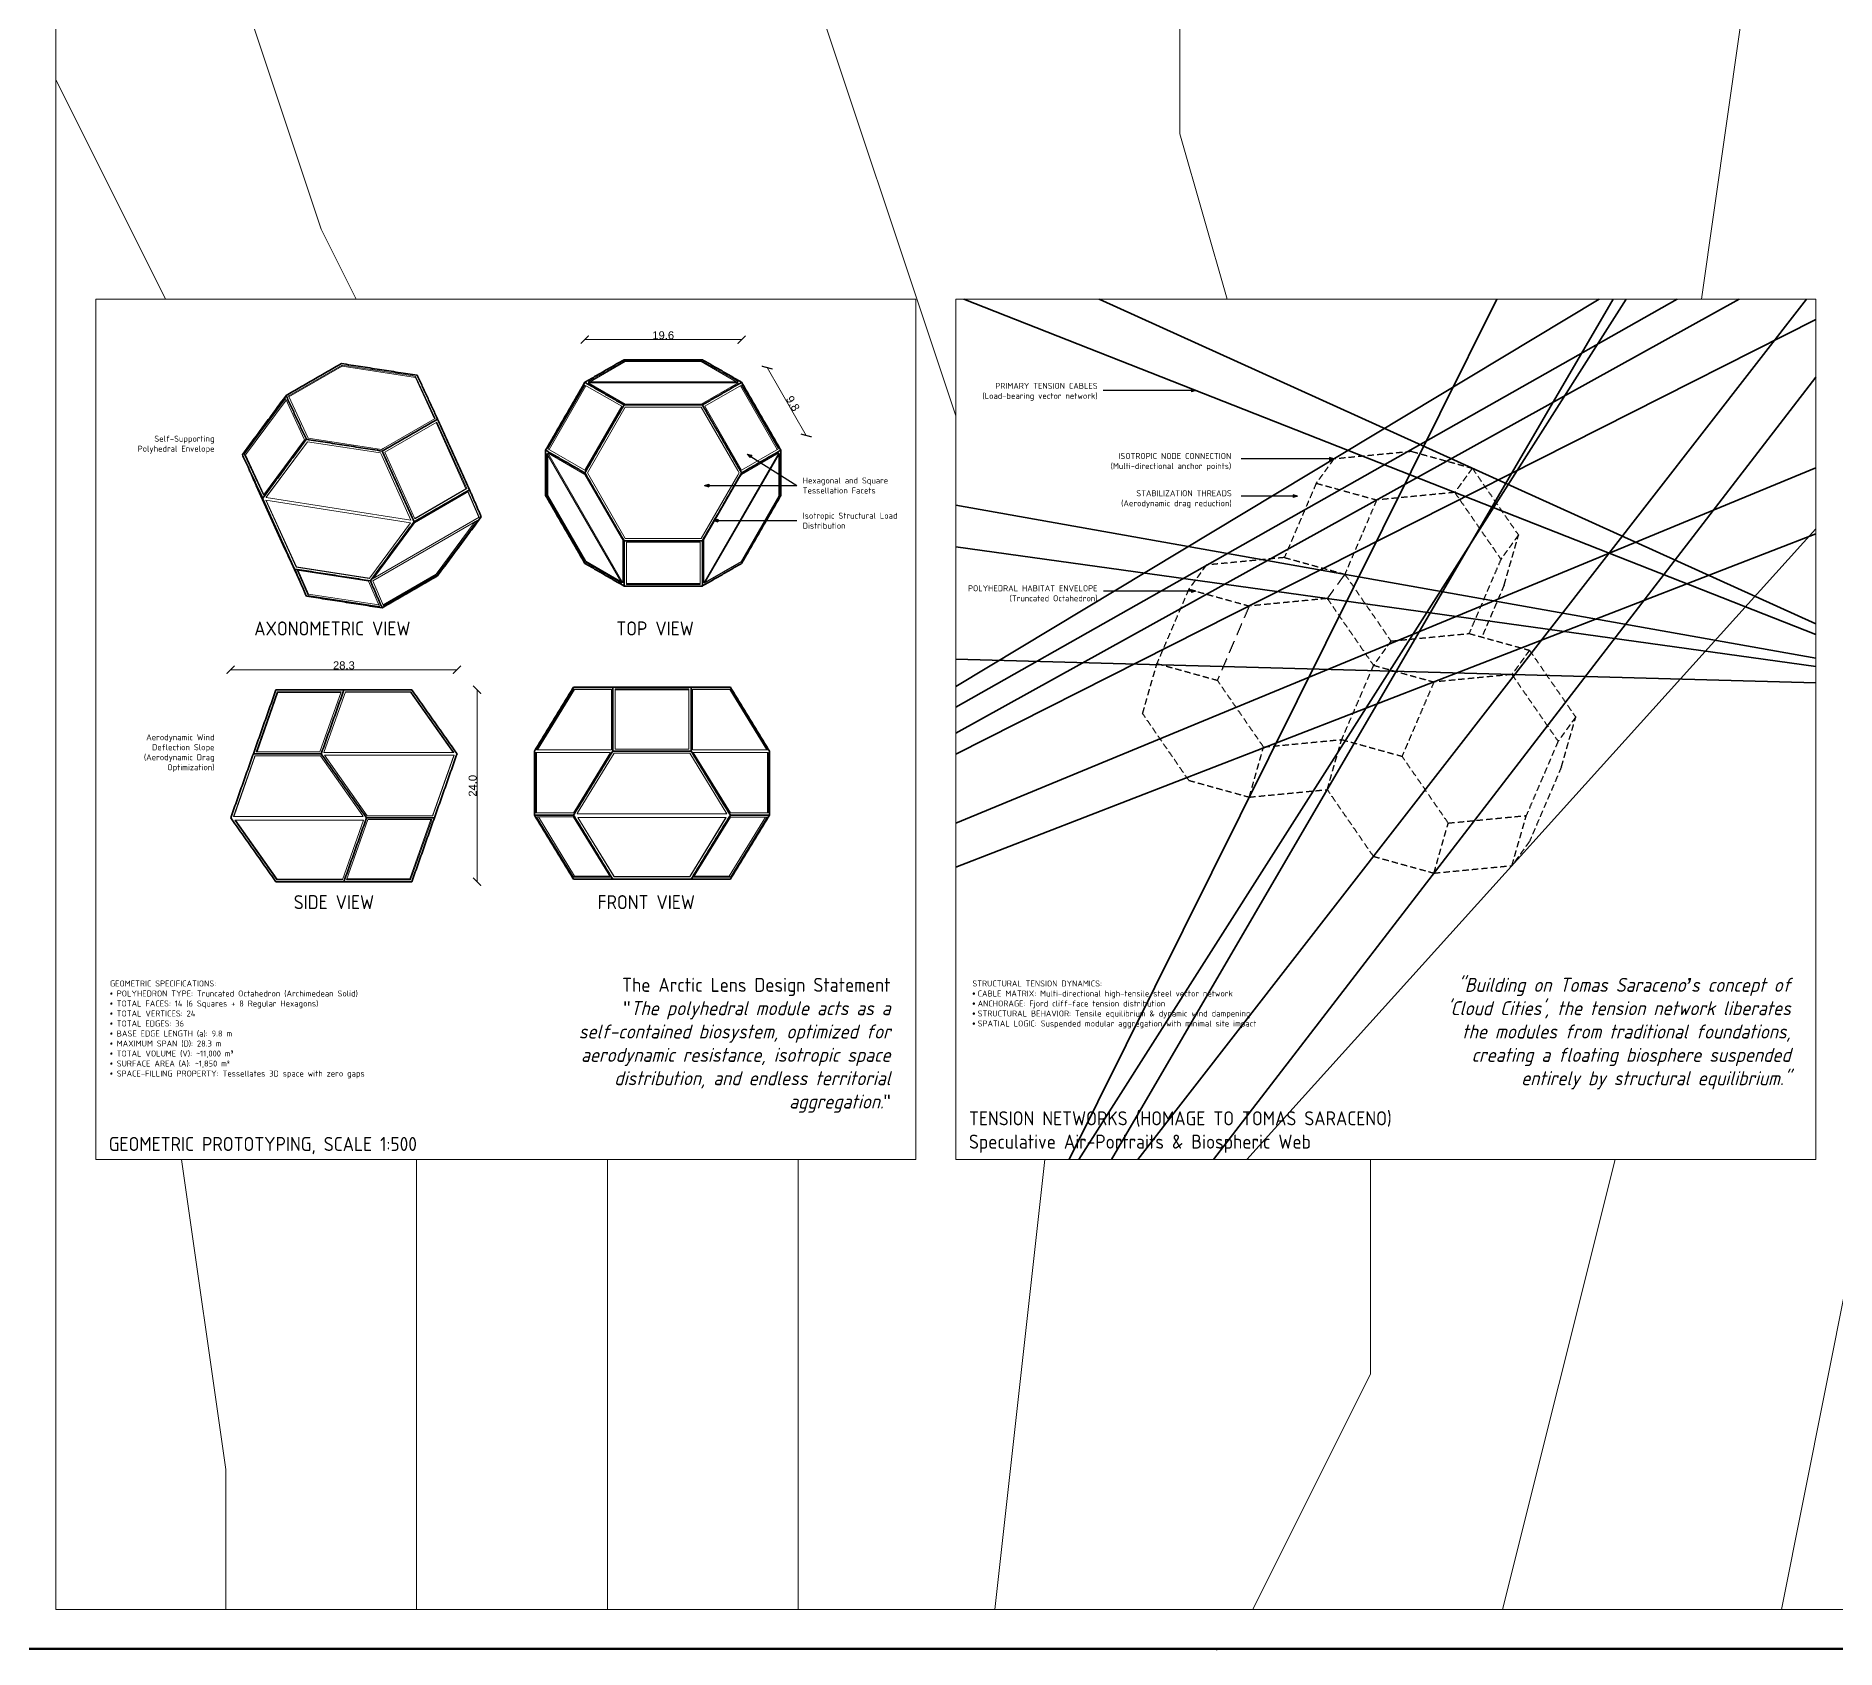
# Model space of a CAD drawing. Header units: millimetres. Extents: x 32551 to 59551, y -21458 to 15116.
# Drawn here: x 41600 to 46099, y 6116 to 10147 of the extents above; entities that cross this region are included whole.
import ezdxf

# ---------------------------------------------------------------- set-up
doc = ezdxf.new("R2010")
doc.units = ezdxf.units.MM
doc.linetypes.add('HIDDEN2', pattern=[4.7625, 3.175, -1.5875])
for name, color, linetype, lineweight, true_color in [('2ND', 120, 'Continuous', 35, 0x39ffb0), ('3RD', 141, 'Continuous', 25, 0x7debff), ('4TH DETAILS', 120, 'Continuous', 15, 0x39ffb0), ('TEXTS', 7, 'Continuous', 25, 0xe0f9ff)]:
    doc.layers.add(name, color=color, linetype=linetype, lineweight=lineweight, true_color=true_color)
doc.layers.add('LAYOUT', color=141, linetype='Continuous', lineweight=50, true_color=0x7debff, plot=False)
doc.styles.get("Standard").update_dxf_attribs({"font": 'arial.ttf'})
doc.dimstyles.new('ISO-25', dxfattribs={"dimtxt": 2.5, "dimasz": 2.5, "dimexe": 1.25, "dimexo": 0.625, "dimtad": 1, "dimtxsty": 'Standard', "dimcen": 2.5, "dimazin": 3, "dimtfac": 1, "dimtmove": 0, "dimatfit": 3})

# ---------------------------------------------------------------- blocks, each defined once
blk = doc.blocks.new('_ArchTick')
at = {"color": 0, "linetype": 'ByBlock', "const_width": 0.15}
blk.add_lwpolyline([(-0.5, -0.5), (0.5, 0.5)], dxfattribs=at)
blk = doc.blocks.new('*D14')
at = {"layer": 'Defpoints', "color": 0, "transparency": 16777216}
for p in [(42652.3, 8563.4), (42652.3, 8353.4), (42086.6, 8193.4)]:
    blk.add_point(p, dxfattribs=at)
at = {"layer": 'TEXTS', "color": 0, "lineweight": 0, "transparency": 16777216}
blk.add_line((42086.6, 8563.4), (42652.3, 8563.4), dxfattribs=at)
at = {"layer": 'TEXTS', "color": 0, "lineweight": 0, "transparency": 16777216, "xscale": 20, "yscale": 20, "zscale": 20, "rotation": 180}
blk.add_blockref('_ArchTick', (42086.6, 8563.4), dxfattribs=at)
at = {"layer": 'TEXTS', "color": 0, "lineweight": 0, "transparency": 16777216, "xscale": 20, "yscale": 20, "zscale": 20}
blk.add_blockref('_ArchTick', (42652.3, 8563.4), dxfattribs=at)
at = {"layer": 'TEXTS', "color": 0, "transparency": 16777216, "insert": (42369.5, 8574.3), "char_height": 20, "attachment_point": 5}
blk.add_mtext('28.3', dxfattribs=at)
blk = doc.blocks.new('*D15')
at = {"layer": 'Defpoints', "color": 0, "transparency": 16777216}
for p in [(43363.6, 9281.9), (43525.4, 9149), (43461.6, 9112.2)]:
    blk.add_point(p, dxfattribs=at)
at = {"layer": 'TEXTS', "color": 0, "lineweight": 0, "transparency": 16777216}
blk.add_line((43427.4, 9318.7), (43525.4, 9149), dxfattribs=at)
at = {"layer": 'TEXTS', "color": 0, "lineweight": 0, "transparency": 16777216, "xscale": 20, "yscale": 20, "zscale": 20}
for p, rotation in [((43427.4, 9318.7), 120.0000000001499), ((43525.4, 9149), 300.00000000015)]:
    blk.add_blockref('_ArchTick', p, dxfattribs=dict(at, rotation=rotation))
at = {"layer": 'TEXTS', "color": 0, "transparency": 16777216, "insert": (43491.7, 9229), "char_height": 20, "attachment_point": 5, "rotation": 300}
blk.add_mtext('9.8', dxfattribs=at)
blk = doc.blocks.new('*D16')
at = {"layer": 'Defpoints', "color": 0, "transparency": 16777216}
for p in [(43363.6, 9388.5), (42971.7, 9281.9), (43363.6, 9281.9)]:
    blk.add_point(p, dxfattribs=at)
at = {"layer": 'TEXTS', "color": 0, "lineweight": 0, "transparency": 16777216}
blk.add_line((42971.7, 9388.5), (43363.6, 9388.5), dxfattribs=at)
at = {"layer": 'TEXTS', "color": 0, "lineweight": 0, "transparency": 16777216, "xscale": 20, "yscale": 20, "zscale": 20, "rotation": 180}
blk.add_blockref('_ArchTick', (42971.7, 9388.5), dxfattribs=at)
at = {"layer": 'TEXTS', "color": 0, "lineweight": 0, "transparency": 16777216, "xscale": 20, "yscale": 20, "zscale": 20}
blk.add_blockref('_ArchTick', (43363.6, 9388.5), dxfattribs=at)
at = {"layer": 'TEXTS', "color": 0, "transparency": 16777216, "insert": (43167.7, 9399.3), "char_height": 20, "attachment_point": 5}
blk.add_mtext('19.6', dxfattribs=at)
blk = doc.blocks.new('*D17')
at = {"layer": 'Defpoints', "color": 0, "transparency": 16777216}
for p in [(42539.2, 8513.4), (42539.2, 8033.4), (42702.3, 8033.4)]:
    blk.add_point(p, dxfattribs=at)
at = {"layer": 'TEXTS', "color": 0, "lineweight": 0, "transparency": 16777216}
blk.add_line((42702.3, 8513.4), (42702.3, 8033.4), dxfattribs=at)
at = {"layer": 'TEXTS', "color": 0, "lineweight": 0, "transparency": 16777216, "xscale": 20, "yscale": 20, "zscale": 20}
for p, rotation in [((42702.3, 8513.4), 90), ((42702.3, 8033.4), 270)]:
    blk.add_blockref('_ArchTick', p, dxfattribs=dict(at, rotation=rotation))
at = {"layer": 'TEXTS', "color": 0, "transparency": 16777216, "insert": (42691.5, 8273.4), "char_height": 20, "attachment_point": 5, "rotation": 90}
blk.add_mtext('24.0', dxfattribs=at)

msp = doc.modelspace()

# ---------------------------------------------------------------- hatches: boundary and pattern name
at = {"layer": 'TEXTS'}
h = msp.add_hatch(color=256, dxfattribs=at)
h.dxf.hatch_style = 1
h.paths.add_polyline_path([(44487.754, 9264.846), (44487.754, 9257.943), (44498.732, 9261.395)])
h = msp.add_hatch(color=256, dxfattribs=at)
h.dxf.hatch_style = 1
h.paths.add_polyline_path([(43388.795, 9099.559), (43377.664, 9102.481), (43385.12, 9093.716)])
h = msp.add_hatch(color=256, dxfattribs=at)
h.dxf.hatch_style = 1
h.paths.add_polyline_path([(44832.899, 9093.688), (44832.899, 9086.785), (44843.877, 9090.237)])
h = msp.add_hatch(color=256, dxfattribs=at)
h.dxf.hatch_style = 1
h.paths.add_polyline_path([(43281.762, 9027.723), (43270.784, 9024.272), (43281.762, 9020.821)])
h = msp.add_hatch(color=256, dxfattribs=at)
h.dxf.hatch_style = 1
h.paths.add_polyline_path([(44742.298, 9000.604), (44742.298, 8993.701), (44753.276, 8997.153)])
h = msp.add_hatch(color=256, dxfattribs=at)
h.dxf.hatch_style = 1
h.paths.add_polyline_path([(43304.099, 8939.976), (43293.121, 8936.524), (43304.099, 8933.073)])
h = msp.add_hatch(color=256, dxfattribs=at)
h.dxf.hatch_style = 1
h.paths.add_polyline_path([(44488.408, 8763.076), (44488.408, 8756.173), (44499.386, 8759.624)])

# ---------------------------------------------------------------- linework, layer by layer
at = {"layer": '2ND'}
for p, q in [((43899.126, 8469.942), (45702.027, 9489.575)), ((45856.923, 9489.575), (43899.126, 8405.113)), ((46049.126, 8651.246), (43918.972, 9489.575)), ((45251.483, 9489.575), (44182.122, 7339.575)), ((45574.73, 9489.575), (44206.871, 7339.575)), ((46049.126, 8678.058), (44257.627, 9489.575)), ((45542.331, 9489.575), (44288.575, 7339.575)), ((46025.249, 9489.575), (44354.385, 7339.575)), ((43899.126, 8352.277), (46049.126, 9438.506)), ((46049.126, 9294.868), (44542.917, 7339.575)), ((43899.126, 8179.619), (46049.126, 9068.228)), ((43899.126, 8975.234), (46049.126, 8592.514)), ((44626.257, 7339.575), (46049.126, 8915.678)), ((43899.126, 8069.612), (46049.126, 8903.018)), ((43899.126, 8870.988), (46049.126, 8571.277)), ((43899.126, 8590.031), (46049.126, 8530.581))]:
    msp.add_line(p, q, dxfattribs=at)
msp.add_lwpolyline([(43899.126, 8521.493), (45507.225, 9489.575)], dxfattribs=at)
for points in [[(42224.989, 9248.694), (42363.553, 9328.694)], [(42552.835, 9299.412), (42363.553, 9328.694)], [(42971.725, 9281.89), (43069.704, 9338.459)], [(43265.664, 9338.459), (43069.704, 9338.459)], [(43265.664, 9338.459), (43363.643, 9281.89)], [(42603.553, 9190.13), (42552.835, 9299.412)], [(42873.745, 9112.184), (42971.725, 9281.89)], [(43069.704, 9225.322), (42971.725, 9281.89)], [(43265.664, 9225.322), (43363.643, 9281.89)], [(43461.623, 9112.184), (43363.643, 9281.89)], [(42224.989, 9248.694), (42115.707, 9101.149)], [(42275.707, 9139.412), (42224.989, 9248.694)], [(42971.725, 9055.616), (43069.704, 9225.322)], [(43069.704, 9225.322), (43265.664, 9225.322)], [(43363.643, 9055.616), (43265.664, 9225.322)], [(42464.989, 9110.13), (42603.553, 9190.13)], [(42603.553, 9190.13), (42683.553, 9013.303)], [(42275.707, 9139.412), (42166.425, 8991.867)], [(42464.989, 9110.13), (42275.707, 9139.412)], [(42166.425, 8991.867), (42115.707, 9101.149)], [(42464.989, 9110.13), (42544.989, 8933.303)], [(42873.745, 8999.047), (42873.745, 9112.184)], [(42971.725, 9055.616), (42873.745, 9112.184)], [(43363.643, 9055.616), (43461.623, 9112.184)], [(43461.623, 8999.047), (43461.623, 9112.184)], [(43069.704, 8885.91), (42971.725, 9055.616)], [(43265.664, 8885.91), (43363.643, 9055.616)], [(42544.989, 8933.303), (42683.553, 9013.303)], [(42683.553, 9013.303), (42712.835, 8945.757)], [(42873.745, 8999.047), (42971.725, 8829.342)], [(43461.623, 8999.047), (43363.643, 8829.342)], [(42246.425, 8815.039), (42166.425, 8991.867)], [(42435.707, 8785.757), (42544.989, 8933.303)], [(42603.553, 8798.212), (42712.835, 8945.757)], [(43069.704, 8885.91), (43265.664, 8885.91)], [(43069.704, 8885.91), (43069.704, 8772.773)], [(43265.664, 8885.91), (43265.664, 8772.773)], [(42971.725, 8829.342), (43069.704, 8772.773)], [(43265.664, 8772.773), (43363.643, 8829.342)], [(42246.425, 8815.039), (42435.707, 8785.757)], [(42246.425, 8815.039), (42275.707, 8747.494)], [(42435.707, 8785.757), (42464.989, 8718.212)], [(42464.989, 8718.212), (42603.553, 8798.212)], [(42275.707, 8747.494), (42464.989, 8718.212)], [(43069.704, 8772.773), (43265.664, 8772.773)], [(42199.767, 8513.407), (42143.199, 8353.407)], [(42369.473, 8513.407), (42199.767, 8513.407)], [(42369.473, 8513.407), (42312.904, 8353.407)], [(42539.178, 8513.407), (42369.473, 8513.407)], [(42539.178, 8513.407), (42652.315, 8353.407)], [(42943.555, 8520.155), (42845.576, 8360.155)], [(43041.535, 8520.155), (42943.555, 8520.155)], [(43041.535, 8520.155), (43237.494, 8520.155)], [(43041.535, 8520.155), (43041.535, 8360.155)], [(43237.494, 8520.155), (43335.473, 8520.155)], [(43237.494, 8520.155), (43237.494, 8360.155)], [(43335.473, 8520.155), (43433.453, 8360.155)], [(42143.199, 8353.407), (42086.63, 8193.407)], [(42312.904, 8353.407), (42143.199, 8353.407)], [(42426.041, 8193.407), (42312.904, 8353.407)], [(42595.747, 8193.407), (42652.315, 8353.407)], [(42845.576, 8200.155), (42845.576, 8360.155)], [(42943.555, 8200.155), (43041.535, 8360.155)], [(43041.535, 8360.155), (43237.494, 8360.155)], [(43237.494, 8360.155), (43335.473, 8200.155)], [(43433.453, 8200.155), (43433.453, 8360.155)], [(42199.767, 8033.407), (42086.63, 8193.407)], [(42426.041, 8193.407), (42369.473, 8033.407)], [(42426.041, 8193.407), (42595.747, 8193.407)], [(42595.747, 8193.407), (42539.178, 8033.407)], [(42845.576, 8200.155), (42943.555, 8200.155)], [(42845.576, 8200.155), (42943.555, 8040.155)], [(42943.555, 8200.155), (43041.535, 8040.155)], [(43237.494, 8040.155), (43335.473, 8200.155)], [(43335.473, 8040.155), (43433.453, 8200.155)], [(43433.453, 8200.155), (43335.473, 8200.155)], [(42369.473, 8033.407), (42199.767, 8033.407)], [(42369.473, 8033.407), (42539.178, 8033.407)], [(42943.555, 8040.155), (43041.535, 8040.155)], [(43041.535, 8040.155), (43237.494, 8040.155)], [(43335.473, 8040.155), (43237.494, 8040.155)]]:
    msp.add_open_spline(points, degree=1, dxfattribs=at)
at = {"layer": '3RD', "linetype": 'HIDDEN2', "ltscale": 5}
for points in [[(44843.877, 9090.237), (44799.971, 9029.652)], [(45038.936, 9109.004), (44843.877, 9090.237)], [(45038.936, 9109.004), (45190.088, 9067.187)], [(45190.088, 9067.187), (45146.182, 9006.602)], [(45190.088, 9067.187), (45305.492, 8900.268)], [(44799.971, 9029.652), (44720.316, 8843.965)], [(44799.971, 9029.652), (44951.123, 8987.835)], [(45146.182, 9006.602), (44951.123, 8987.835)], [(45146.182, 9006.602), (45261.585, 8839.683)], [(44951.123, 8987.835), (44871.469, 8802.148)], [(45305.492, 8900.268), (45261.585, 8839.683)], [(45269.743, 8775.166), (45305.492, 8900.268)], [(44525.258, 8825.198), (44481.352, 8764.614)], [(44720.316, 8843.965), (44525.258, 8825.198)], [(44720.316, 8843.965), (44871.469, 8802.148)], [(45261.585, 8839.683), (45181.931, 8653.996)], [(44871.469, 8802.148), (44986.872, 8635.229)], [(45269.743, 8775.166), (45213.963, 8645.135)], [(44481.352, 8764.614), (44401.697, 8578.927)], [(44481.352, 8764.614), (44632.504, 8722.796)], [(44827.563, 8741.564), (44632.504, 8722.796)], [(44827.563, 8741.564), (44942.966, 8574.645)], [(44986.872, 8635.229), (45181.931, 8653.996)], [(45181.931, 8653.996), (45333.083, 8612.179)], [(44986.872, 8635.229), (44942.966, 8574.645)], [(45333.083, 8612.179), (45289.177, 8551.595)], [(45333.083, 8612.179), (45448.487, 8445.26)], [(44365.948, 8453.825), (44401.697, 8578.927)], [(44401.697, 8578.927), (44552.849, 8537.11)], [(44942.966, 8574.645), (44863.311, 8388.958)], [(44942.966, 8574.645), (45094.118, 8532.827)], [(45289.177, 8551.595), (45094.118, 8532.827)], [(45289.177, 8551.595), (45404.58, 8384.676)], [(44668.253, 8370.191), (44552.849, 8537.11)], [(45094.118, 8532.827), (45014.464, 8347.141)], [(44481.352, 8286.906), (44365.948, 8453.825)], [(45448.487, 8445.26), (45404.58, 8384.676)], [(45412.738, 8320.158), (45448.487, 8445.26)], [(44632.504, 8245.089), (44668.253, 8370.191)], [(44668.253, 8370.191), (44863.311, 8388.958)], [(44827.563, 8263.856), (44863.311, 8388.958)], [(44863.311, 8388.958), (45014.464, 8347.141)], [(45404.58, 8384.676), (45324.926, 8198.989)], [(45129.867, 8180.222), (45014.464, 8347.141)], [(44481.352, 8286.906), (44632.504, 8245.089)], [(45412.738, 8320.158), (45333.083, 8134.471)], [(44632.504, 8245.089), (44827.563, 8263.856)], [(44942.966, 8096.937), (44827.563, 8263.856)], [(45129.867, 8180.222), (45324.926, 8198.989)], [(45289.177, 8073.887), (45324.926, 8198.989)], [(45094.118, 8055.12), (45129.867, 8180.222)], [(45333.083, 8134.471), (45289.177, 8073.887)], [(44942.966, 8096.937), (45094.118, 8055.12)], [(45094.118, 8055.12), (45289.177, 8073.887)]]:
    msp.add_open_spline(points, degree=1, dxfattribs=at)
at = {"layer": '3RD', "linetype": 'HIDDEN2', "ltscale": 10}
for points in [[(44871.469, 8802.148), (44827.563, 8741.564)], [(44632.504, 8722.796), (44552.849, 8537.11)]]:
    msp.add_open_spline(points, degree=1, dxfattribs=at)
at = {"layer": '4TH DETAILS', "extrusion": (0, 0.816497, 0.57735)}
for p, q in [((42365.24, 9322.61), (42232.181, 9245.789)), ((42235.892, 9250.381), (42365.24, 9325.06)), ((42365.24, 9322.61), (42365.24, 9325.06)), ((42365.24, 9325.06), (42541.932, 9297.726)), ((42548.227, 9294.302), (42365.24, 9322.61)), ((42541.932, 9297.726), (42548.227, 9296.752)), ((42548.227, 9294.302), (42548.227, 9296.752)), ((42548.227, 9296.752), (42549.914, 9293.117)), ((42596.361, 9190.586), (42548.227, 9294.302)), ((42549.914, 9293.117), (42597.258, 9191.104)), ((42120.46, 9102.286), (42223.249, 9241.064)), ((42224.886, 9237.537), (42123.66, 9100.868)), ((42223.249, 9241.064), (42270.954, 9138.275)), ((42231.284, 9247.72), (42235.892, 9250.381)), ((42280.315, 9142.073), (42231.284, 9247.72)), ((42597.258, 9191.104), (42467.911, 9116.425)), ((42471.482, 9107.254), (42601.813, 9182.5)), ((42674.718, 9015.619), (42599.755, 9181.312)), ((42601.813, 9182.5), (42677.06, 9016.179)), ((42270.954, 9138.275), (42168.165, 8999.497)), ((42175.595, 8994.548), (42278.519, 9133.509)), ((42176.354, 8995.8), (42278.367, 9133.532)), ((42278.367, 9133.532), (42455.061, 9106.197)), ((42463.302, 9113.765), (42280.315, 9142.073)), ((42118.367, 9095.269), (42120.054, 9091.634)), ((42119.341, 9093.022), (42118.367, 9095.269)), ((42146.026, 9031.467), (42119.341, 9093.022)), ((42120.054, 9091.634), (42167.399, 8989.621)), ((42120.46, 9102.286), (42123.66, 9100.868)), ((42168.165, 8999.497), (42120.46, 9102.286)), ((42123.66, 9100.868), (42169.727, 9001.607)), ((42455.061, 9106.197), (42461.355, 9105.224)), ((42461.355, 9105.224), (42464.015, 9099.343)), ((42467.911, 9116.425), (42463.302, 9113.765)), ((42464.015, 9099.343), (42537.126, 8937.744)), ((42546.729, 8940.933), (42471.482, 9107.254)), ((42147.639, 9032.198), (42146.026, 9031.467)), ((42146.026, 9031.467), (42242.965, 8822.594)), ((42221.355, 8864.902), (42149.772, 9023.126)), ((42245.872, 8816.059), (42149.772, 9023.126)), ((42545.963, 8931.057), (42675.311, 9005.736)), ((42546.445, 8941.561), (42674.718, 9015.619)), ((42677.06, 9016.179), (42546.729, 8940.933)), ((42677.06, 9016.179), (42674.718, 9015.619)), ((42675.311, 9005.736), (42679.919, 9008.396)), ((42679.003, 9007.867), (42705.578, 8946.566)), ((42679.919, 9008.396), (42707.578, 8944.594)), ((42167.399, 8989.621), (42242.078, 8824.554)), ((42250.059, 8819.946), (42174.493, 8986.973)), ((42536.272, 8931.005), (42174.493, 8986.973)), ((42174.863, 8993.787), (42176.354, 8995.8)), ((42175.595, 8994.548), (42174.863, 8993.787)), ((42174.863, 8993.787), (42537.126, 8937.744)), ((42250.791, 8820.707), (42175.65, 8986.794)), ((42536.272, 8931.005), (42436.681, 8796.544)), ((42703.898, 8937.252), (42441.475, 8785.742)), ((42442.738, 8791.689), (42707.578, 8944.594)), ((42443.949, 8793.324), (42545.963, 8931.057)), ((42697.853, 8933.762), (42600.579, 8802.429)), ((42703.898, 8937.252), (42602.579, 8800.458)), ((42707.578, 8944.594), (42705.578, 8946.566)), ((42224.015, 8859.022), (42221.355, 8864.902)), ((42224.015, 8859.022), (42225.599, 8859.74)), ((42273.047, 8753.374), (42224.015, 8859.022)), ((42242.078, 8824.554), (42242.965, 8822.594)), ((42250.791, 8820.707), (42250.059, 8819.946)), ((42433.047, 8791.638), (42250.059, 8819.946)), ((42433.628, 8792.422), (42250.791, 8820.707)), ((42245.872, 8816.059), (42273.047, 8753.374)), ((42280.434, 8748.692), (42252.892, 8812.224)), ((42252.892, 8812.224), (42430.927, 8784.682)), ((42255.558, 8811.812), (42281.291, 8752.452)), ((42430.927, 8784.682), (42430.954, 8784.621)), ((42430.954, 8784.621), (42458.469, 8721.15)), ((42436.681, 8796.544), (42433.047, 8791.638)), ((42468.623, 8723.118), (42441.475, 8785.742)), ((42442.738, 8791.689), (42443.949, 8793.324)), ((42600.579, 8802.429), (42467.539, 8725.619)), ((42597.972, 8797.798), (42468.623, 8723.118)), ((42602.579, 8800.458), (42597.972, 8797.798)), ((42602.579, 8800.458), (42600.579, 8802.429)), ((42281.291, 8752.452), (42280.434, 8748.692)), ((42280.606, 8748.665), (42280.434, 8748.692)), ((42458.469, 8721.15), (42280.606, 8748.665)), ((42281.291, 8752.452), (42456.66, 8725.322))]:
    msp.add_line(p, q, dxfattribs=at)
at = {"layer": '4TH DETAILS'}
for p, q in [((42980.414, 9283.144), (43072.963, 9336.577)), ((43072.963, 9333.749), (42985.313, 9283.144)), ((43072.963, 9333.749), (43072.963, 9336.577)), ((43072.963, 9336.577), (43079.479, 9336.577)), ((43262.405, 9333.749), (43072.963, 9333.749)), ((43079.479, 9336.577), (43262.405, 9336.577)), ((43262.405, 9333.749), (43262.405, 9336.577)), ((43262.405, 9336.577), (43353.869, 9283.771)), ((43350.056, 9283.144), (43262.405, 9333.749)), ((42879.567, 9115.546), (42971.725, 9275.168)), ((42974.594, 9273.511), (42882.436, 9113.889)), ((42971.725, 9275.168), (43063.883, 9221.96)), ((42981.5, 9280.009), (42980.267, 9280.721)), ((43355.101, 9280.721), (42980.267, 9280.721)), ((42980.414, 9283.144), (43354.955, 9283.144)), ((43072.963, 9227.203), (42981.5, 9280.009)), ((43355.101, 9280.721), (43262.405, 9227.203)), ((43271.396, 9221.909), (43363.554, 9275.116)), ((43353.869, 9283.771), (43354.955, 9283.144)), ((43452.843, 9113.838), (43360.685, 9273.46)), ((43363.554, 9275.116), (43363.643, 9274.962)), ((43363.643, 9274.962), (43455.712, 9115.494)), ((43255.889, 9227.203), (43072.963, 9227.203)), ((43262.405, 9227.203), (43255.889, 9227.203)), ((43063.883, 9221.96), (42971.725, 9062.338)), ((42978.242, 9055.616), (43072.963, 9219.678)), ((43072.963, 9219.678), (43079.48, 9219.678)), ((43079.48, 9219.678), (43262.405, 9219.678)), ((43262.405, 9219.678), (43353.868, 9061.26)), ((43363.554, 9062.287), (43271.396, 9221.909)), ((42877.004, 8997.166), (42877.004, 9104.033)), ((43064.274, 8779.671), (42877.004, 9104.033)), ((42878.925, 9105.432), (42880.262, 9104.66)), ((42878.925, 9105.432), (43066.446, 8780.635)), ((42879.453, 8998.58), (42879.453, 9099.79)), ((42971.725, 9062.338), (42879.567, 9115.546)), ((42880.262, 9104.66), (42971.725, 9051.854)), ((43268.922, 8780.738), (43456.354, 9105.38)), ((43458.365, 9104.033), (43271.094, 8779.671)), ((43455.712, 9115.494), (43363.643, 9062.338)), ((43363.643, 9051.854), (43456.354, 9105.38)), ((43456.895, 8998.015), (43456.895, 9101.487)), ((43458.365, 9104.033), (43458.365, 9102.779)), ((43458.365, 9102.779), (43458.365, 8997.166)), ((42971.725, 9051.854), (43063.188, 8893.435)), ((43072.963, 8891.554), (42978.242, 9055.616)), ((43353.868, 9049.972), (43262.405, 8891.554)), ((43268.922, 8887.791), (43360.385, 9046.21)), ((43353.868, 9061.26), (43357.126, 9055.616)), ((43357.126, 9055.616), (43353.868, 9049.972)), ((43360.385, 9046.21), (43363.643, 9051.854)), ((43363.643, 9062.338), (43363.554, 9062.287)), ((42879.453, 8998.58), (42877.004, 8997.166)), ((42974.174, 8834.518), (42879.453, 8998.58)), ((42971.725, 8833.104), (42877.004, 8997.166)), ((43362.174, 8833.953), (43456.895, 8998.015)), ((43458.365, 8997.166), (43366.901, 8838.747)), ((43456.895, 8998.015), (43458.365, 8997.166)), ((43063.188, 8893.435), (43066.446, 8887.791)), ((43066.446, 8887.791), (43066.446, 8884.029)), ((43066.446, 8884.029), (43066.446, 8780.635)), ((43079.48, 8891.554), (43072.963, 8891.554)), ((43075.526, 8882.549), (43259.842, 8882.549)), ((43075.526, 8776.134), (43075.526, 8882.549)), ((43262.405, 8891.554), (43079.48, 8891.554)), ((43259.842, 8882.549), (43259.842, 8776.134)), ((43268.922, 8782.179), (43268.922, 8887.791)), ((42974.174, 8834.518), (42971.725, 8833.104)), ((42974.983, 8831.223), (42971.725, 8833.104)), ((43061.825, 8783.913), (42974.174, 8834.518)), ((43064.274, 8779.671), (42974.983, 8831.223)), ((43363.643, 8833.104), (43271.094, 8779.671)), ((43272.564, 8782.216), (43362.174, 8833.953)), ((43362.174, 8833.953), (43363.643, 8833.104)), ((43366.901, 8838.747), (43363.643, 8833.104)), ((43075.526, 8779.447), (43259.842, 8779.447)), ((43259.842, 8776.134), (43075.526, 8776.134)), ((43268.922, 8780.738), (43268.922, 8782.179))]:
    msp.add_line(p, q, dxfattribs=at)
at = {"layer": '4TH DETAILS', "extrusion": (-2e-16, 1, -2e-16)}
for p, q in [((42149.921, 8358.16), (42203.128, 8508.654)), ((42204.785, 8506.311), (42152.405, 8358.16)), ((42203.128, 8508.654), (42362.75, 8508.654)), ((42203.128, 8508.654), (42204.785, 8506.311)), ((42361.922, 8506.311), (42204.785, 8506.311)), ((42362.75, 8508.654), (42309.543, 8358.16)), ((42320.429, 8358.728), (42373.235, 8508.086)), ((42372.882, 8507.086), (42535.883, 8507.086)), ((42373.235, 8508.086), (42531.654, 8508.086)), ((42531.654, 8508.086), (42537.297, 8508.086)), ((42535.883, 8507.086), (42537.297, 8508.086)), ((42535.883, 8507.086), (42642.332, 8356.545)), ((42537.297, 8508.086), (42541.06, 8502.766)), ((42541.06, 8502.766), (42644.453, 8356.545)), ((42093.528, 8196.954), (42145.08, 8342.766)), ((42148.022, 8348.086), (42094.942, 8197.954)), ((42145.08, 8342.766), (42146.961, 8348.086)), ((42146.961, 8348.086), (42152.604, 8348.086)), ((42309.543, 8358.16), (42149.921, 8358.16)), ((42152.604, 8348.086), (42311.023, 8348.086)), ((42311.023, 8348.086), (42416.636, 8198.728)), ((42319.657, 8356.545), (42320.429, 8358.728)), ((42319.657, 8356.545), (42644.453, 8356.545)), ((42427.922, 8198.728), (42321.056, 8349.86)), ((42645.418, 8349.86), (42321.056, 8349.86)), ((42644.004, 8348.86), (42590.924, 8198.728)), ((42645.418, 8349.86), (42593.866, 8204.048)), ((42644.004, 8348.86), (42645.418, 8349.86)), ((42094.942, 8197.954), (42093.528, 8196.954)), ((42093.528, 8196.954), (42417.89, 8196.954)), ((42376.247, 8038.306), (42429.454, 8188.799)), ((42416.636, 8198.728), (42417.89, 8196.954)), ((42591.985, 8198.728), (42427.922, 8198.728)), ((42429.454, 8188.799), (42589.076, 8188.799)), ((42534.212, 8040.648), (42586.592, 8188.799)), ((42589.025, 8188.654), (42535.869, 8038.306)), ((42589.076, 8188.799), (42589.025, 8188.654)), ((42593.866, 8204.048), (42591.985, 8198.728)), ((42197.886, 8044.048), (42096.652, 8187.215)), ((42418.209, 8187.215), (42096.652, 8187.215)), ((42098.773, 8187.215), (42203.063, 8039.728)), ((42418.209, 8187.215), (42365.71, 8038.728)), ((42201.648, 8038.728), (42197.886, 8044.048)), ((42201.648, 8038.728), (42203.063, 8039.728)), ((42365.71, 8038.728), (42201.648, 8038.728)), ((42203.063, 8039.728), (42366.064, 8039.728)), ((42376.401, 8038.306), (42376.247, 8038.306)), ((42535.869, 8038.306), (42376.401, 8038.306)), ((42377.075, 8040.648), (42534.212, 8040.648)), ((42534.212, 8040.648), (42535.869, 8038.306))]:
    msp.add_line(p, q, dxfattribs=at)
at = {"layer": '4TH DETAILS', "extrusion": (0, 1, -2e-16)}
for p, q in [((42852.092, 8365.475), (42943.555, 8514.834)), ((42853.817, 8363.293), (42946.005, 8513.834)), ((42946.005, 8513.834), (42943.555, 8514.834)), ((42943.555, 8514.834), (43035.018, 8514.834)), ((42946.005, 8513.834), (43038.276, 8513.834)), ((43035.018, 8514.834), (43038.276, 8514.834)), ((43038.276, 8514.834), (43038.276, 8509.513)), ((43038.276, 8509.513), (43038.276, 8363.293)), ((43047.356, 8515.401), (43231.672, 8515.401)), ((43047.356, 8364.908), (43047.356, 8515.401)), ((43231.672, 8513.059), (43047.356, 8513.059)), ((43231.672, 8515.401), (43231.672, 8364.908)), ((43240.752, 8365.475), (43240.752, 8514.834)), ((43240.752, 8514.834), (43332.215, 8514.834)), ((43334.004, 8514.234), (43240.752, 8514.234)), ((43332.215, 8514.834), (43335.473, 8514.834)), ((43334.004, 8514.234), (43335.473, 8514.834)), ((43426.347, 8363.438), (43334.004, 8514.234)), ((43335.473, 8514.834), (43428.184, 8363.438)), ((42848.834, 8356.608), (42851.283, 8355.608)), ((42848.834, 8205.475), (42848.834, 8356.608)), ((43036.104, 8356.608), (42848.834, 8356.608)), ((42850.755, 8363.293), (42852.092, 8365.475)), ((42850.755, 8363.293), (43038.276, 8363.293)), ((42851.283, 8205.475), (42851.283, 8355.608)), ((43036.104, 8356.608), (42946.813, 8210.796)), ((42953.33, 8205.475), (43044.793, 8354.834)), ((43044.793, 8354.834), (43227.719, 8354.834)), ((43231.672, 8364.908), (43047.356, 8364.908)), ((43227.719, 8354.834), (43234.236, 8354.834)), ((43234.236, 8354.834), (43326.785, 8203.702)), ((43240.752, 8363.438), (43240.752, 8365.475)), ((43240.752, 8363.438), (43428.184, 8363.438)), ((43335.473, 8205.475), (43242.924, 8356.608)), ((43430.195, 8356.608), (43242.924, 8356.608)), ((43428.725, 8356.008), (43430.195, 8356.608)), ((43428.725, 8205.475), (43428.725, 8356.008)), ((43430.195, 8356.608), (43430.195, 8354.834)), ((43430.195, 8354.834), (43430.195, 8205.475)), ((42943.555, 8205.475), (42848.834, 8205.475)), ((42943.466, 8045.054), (42851.308, 8195.547)), ((42851.308, 8195.547), (42943.466, 8195.547)), ((42855.611, 8195.547), (42946.335, 8047.396)), ((42943.466, 8195.547), (42943.555, 8195.401)), ((42946.813, 8210.796), (42943.555, 8205.475)), ((42943.555, 8195.401), (43035.624, 8045.054)), ((42952.244, 8203.702), (42953.33, 8205.475)), ((42952.244, 8203.702), (43326.785, 8203.702)), ((43044.793, 8045.475), (42953.953, 8193.817)), ((43325.076, 8193.817), (42953.953, 8193.817)), ((43044.793, 8046.475), (42954.565, 8193.817)), ((43324.463, 8193.817), (43234.236, 8046.475)), ((43325.076, 8193.817), (43234.236, 8045.475)), ((43243.316, 8044.908), (43335.473, 8195.401)), ((43332.605, 8047.25), (43423.328, 8195.401)), ((43338.732, 8205.475), (43335.473, 8205.475)), ((43335.473, 8195.401), (43427.631, 8195.401)), ((43427.631, 8195.401), (43335.473, 8044.908)), ((43430.195, 8205.475), (43338.732, 8205.475)), ((42946.335, 8047.396), (42943.466, 8045.054)), ((42943.555, 8045.054), (42943.466, 8045.054)), ((43035.624, 8045.054), (42943.555, 8045.054)), ((42946.335, 8047.396), (43034.19, 8047.396)), ((43234.236, 8046.475), (43044.793, 8046.475)), ((43044.793, 8045.475), (43044.793, 8046.475)), ((43227.719, 8045.475), (43044.793, 8045.475)), ((43234.236, 8045.475), (43227.719, 8045.475)), ((43234.236, 8045.475), (43234.236, 8046.475)), ((43335.473, 8044.908), (43243.316, 8044.908)), ((43244.75, 8047.25), (43332.605, 8047.25)), ((43332.605, 8047.25), (43335.473, 8044.908))]:
    msp.add_line(p, q, dxfattribs=at)
at = {"layer": '4TH DETAILS'}
for points in [[(41649.126, 6214.575), (50449.126, 6214.575), (50449.126, 15014.575), (41649.126, 15014.575)], [(41749.126, 9489.575), (43799.126, 9489.575), (43799.126, 7339.575), (41749.126, 7339.575)], [(43899.126, 9489.575), (46049.126, 9489.575), (46049.126, 7339.575), (43899.126, 7339.575)]]:
    msp.add_lwpolyline(points, close=True, dxfattribs=at)
for points in [[(43899.126, 9198.254), (43505.202, 10380.028), (43266.748, 12049.203), (43028.295, 12764.564), (43028.295, 13479.925), (43505.202, 14910.647), (43713.058, 15014.575)], [(44248.178, 12571.254), (44459.016, 11095.389), (44459.016, 9903.121), (44577.172, 9489.575)], [(42400.48, 9489.575), (42312.934, 9664.667), (42074.48, 10380.028), (42074.48, 10856.935), (41649.126, 11494.966)], [(45971.403, 11115.012), (45889.738, 10380.028), (45762.53, 9489.575)], [(41923.573, 9489.575), (41649.126, 10038.467)], [(41963.794, 7339.575), (42074.48, 6564.77), (42074.48, 6214.575)], [(42551.387, 6214.575), (42551.387, 7339.575)], [(43028.295, 6214.575), (43028.295, 7339.575)], [(43505.202, 6214.575), (43505.202, 7339.575)], [(43996.188, 6214.575), (44121.188, 7339.575)], [(44935.924, 7339.575), (44935.924, 6803.224), (44641.599, 6214.575)], [(45546.918, 7339.575), (45265.668, 6214.575)], [(47193.748, 6214.575), (46843.552, 6564.77), (46128.192, 7041.677), (45962.771, 6214.575)]]:
    msp.add_lwpolyline(points, dxfattribs=at)
for points in [[(42115.707, 9101.149), (42144.989, 9033.603)], [(42224.989, 8856.776), (42144.989, 9033.603)], [(42275.707, 8747.494), (42224.989, 8856.776)]]:
    msp.add_open_spline(points, degree=1, dxfattribs=at)
at = {"layer": 'LAYOUT'}
msp.add_line((59550.723, 6115.853), (32550.723, 6115.853), dxfattribs=at)
msp.add_lwpolyline([(41550.723, 15115.853), (50550.723, 15115.853), (50550.723, 6115.853), (41550.723, 6115.853)], close=True, dxfattribs=at)
msp.add_lwpolyline([(41550.723, 15115.853), (50550.723, 15115.853), (50550.723, 6115.853), (41550.723, 6115.853)], close=True, dxfattribs=at)
msp.add_point((44550.723, 6115.853), dxfattribs=at)
at = {"layer": 'TEXTS'}
for p, q in [((44487.754, 9261.395), (44267.481, 9261.395)), ((44498.732, 9261.395), (44487.754, 9264.846)), ((44487.754, 9264.846), (44487.754, 9257.943)), ((44498.732, 9261.395), (44487.754, 9257.943)), ((43377.664, 9102.481), (43388.795, 9099.559)), ((43377.664, 9102.481), (43385.12, 9093.716)), ((43388.795, 9099.559), (43385.12, 9093.716)), ((43386.957, 9096.637), (43502.035, 9024.272)), ((44832.899, 9090.237), (44612.626, 9090.237)), ((44843.877, 9090.237), (44832.899, 9093.688)), ((44832.899, 9093.688), (44832.899, 9086.785)), ((44843.877, 9090.237), (44832.899, 9086.785)), ((43270.784, 9024.272), (43281.762, 9027.723)), ((43270.784, 9024.272), (43281.762, 9020.821)), ((43281.762, 9027.723), (43281.762, 9020.821)), ((43281.762, 9024.272), (43502.035, 9024.272)), ((44753.276, 8997.153), (44742.298, 9000.604)), ((44742.298, 9000.604), (44742.298, 8993.701)), ((44742.298, 8997.153), (44612.626, 8997.153)), ((44753.276, 8997.153), (44742.298, 8993.701)), ((43293.121, 8936.524), (43304.099, 8939.976)), ((43293.121, 8936.524), (43304.099, 8933.073)), ((43304.099, 8939.976), (43304.099, 8933.073)), ((43304.099, 8936.524), (43502.035, 8936.524)), ((44488.408, 8759.624), (44268.135, 8759.624)), ((44499.386, 8759.624), (44488.408, 8763.076)), ((44488.408, 8763.076), (44488.408, 8756.173)), ((44499.386, 8759.624), (44488.408, 8756.173))]:
    msp.add_line(p, q, dxfattribs=at)

# ---------------------------------------------------------------- texts
for s, insert, char_height, width, attachment_point in [('\\pxqr;{\\fISOCP_IV50|b1|i0|c0|p2;PRIMARY TENSION CABLES (Load-bearing vector network)}', (44253.519, 9280.51), 15, 301.81277, 3), ('\\pxqr;{\\fISOCP_IV50|b1|i0|c0|p2;Self-Supporting Polyhedral Envelope}', (42046.115, 9148.466), 15, 205.7565, 3), ('\\pxqr;{\\fISOCP_IV50|b1|i0|c0|p2;ISOTROPIC NODE CONNECTION (Multi-directional anchor points)}', (44587.571, 9105.166), 15, 348.8739, 3), ('\\pxql;{\\fISOCP_IV50|b1|i0|c0|p2;Hexagonal and Square \\PTessellation Facets}', (43516.388, 9043.986), 15, 415.87605, 1), ('\\pxqr;{\\fISOCP_IV50|b1|i0|c0|p2;STABILIZATION THREADS (Aerodynamic drag reduction)}', (44588.655, 9012.083), 15, 322.26838, 3), ('\\pxql;{\\fISOCP_IV50|b1|i0|c0|p2;Isotropic Structural Load Distribution}', (43516.388, 8956.043), 15, 215.68272, 1), ('\\pxqr;{\\fISOCP_IV50|b1|i0|c0|p2;POLYHEDRAL HABITAT ENVELOPE \\P(Truncated Octahedron)}', (44253.35, 8774.554), 15, 372.2675, 3), ('\\pxql;{\\fISOCP_IV50|b1|i0|c0|p2;AXONOMETRIC VIEW}', (42145.369, 8684.13), 35, 1251.3724, 1), ('\\pxql;{\\fISOCP_IV50|b0|i0|c0|p2;TOP VIEW}', (43050.377, 8684.13), 35, 1251.3724, 1), ('\\pxqr;{\\fISOCP_IV50|b1|i0|c0|p2;Aerodynamic Wind Deflection Slope (Aerodynamic Drag Optimization)}', (42046.115, 8402.218), 15, 205.7565, 3), ('\\pxql;{\\fISOCP_IV50|b0|i0|c0|p2;SIDE VIEW}', (42244.249, 8000.099), 35, 1251.3724, 1), ('\\pxql;{\\fISOCP_IV50|b0|i0|c0|p2;FRONT VIEW}', (43003.451, 8000.099), 35, 1251.3724, 1), ('\\pxql;{\\fISOCP_IV50|b1|i0|c0|p2;GEOMETRIC SPECIFICATIONS:^J}•{\\fISOCP_IV50|b0|i0|c0|p2; POLYHEDRON TYPE: Truncated Octahedron (Archimedean Solid)^J}•{\\fISOCP_IV50|b0|i0|c0|p2; TOTAL FACES: 14 (6 Squares + 8 Regular Hexagons)^J}•{\\fISOCP_IV50|b0|i0|c0|p2; TOTAL VERTICES: 24^J}•{\\fISOCP_IV50|b0|i0|c0|p2; TOTAL EDGES: 36^J}•{\\fISOCP_IV50|b0|i0|c0|p2; BASE EDGE LENGTH (a): 9.8 m^J}•{\\fISOCP_IV50|b0|i0|c0|p2; MAXIMUM SPAN (D): 28.3 m^J}•{\\fISOCP_IV50|b0|i0|c0|p2; TOTAL VOLUME (V): ~11,000 m³^J}•{\\fISOCP_IV50|b0|i0|c0|p2; SURFACE AREA (A): ~1,850 m²^J}•{\\fISOCP_IV50|b0|i0|c0|p2; SPACE-FILLING PROPERTY: Tessellates 3D space with zero gaps}', (41784.632, 7786.758), 15, 1956.12143, 1), ('\\pxqr;{\\fISOCP_IV50|b1|i0|c0|p2;The Arctic Lens Design Statement\\P}"{\\fISOCP_IV50|b0|i1|c0|p2;The polyhedral module acts as a self-contained biosystem, optimized for aerodynamic resistance, isotropic space distribution, and endless territorial aggregation.}" ', (42850.613, 7793.409), 35, 885.39597, 1), ('\\pxql;{\\fISOCP_IV50|b1|i0|c0|p2;STRUCTURAL TENSION DYNAMICS:^J\\fArial|b1|i0|c0|p34;• \\fISOCP_IV50|b1|i0|c0|p2;CABLE MATRIX: Multi-directional high-tensile steel vector network^J\\fArial|b1|i0|c0|p34;• \\fISOCP_IV50|b1|i0|c0|p2;ANCHORAGE: Fjord cliff-face tension distribution^J\\fArial|b1|i0|c0|p34;• \\fISOCP_IV50|b1|i0|c0|p2;STRUCTURAL BEHAVIOR: Tensile equilibrium & dynamic wind dampening^J\\fArial|b1|i0|c0|p34;• \\fISOCP_IV50|b1|i0|c0|p2;SPATIAL LOGIC: Suspended modular aggregation with minimal site impact}', (43940.492, 7786.758), 15, 1956.12143, 1), ('\\pxqr;{\\fISOCP_IV50|b1|i1|c0|p2;"Building on Tomas Saraceno\\fArial|b1|i1|c0|p34;’\\fISOCP_IV50|b1|i1|c0|p2;s concept of \'Cloud Cities\', the tension network liberates the modules from traditional foundations, creating a floating biosphere suspended entirely by structural equilibrium."}', (45100.613, 7793.409), 35, 885.39597, 1), ('\\pxql;{\\fISOCP_IV50|b1|i0|c0|p2;TENSION NETWORKS (HOMAGE TO TOMAS SARACENO)^JSpeculative Air-Portraits & Biospheric Web}', (43931.905, 7459.812), 35, 1676.19563, 1), ('\\pxql;{\\fISOCP_IV50|b1|i0|c0|p2;GEOMETRIC PROTOTYPING, SCALE 1:500}', (41781.905, 7395.639), 35, 1251.3724, 1)]:
    msp.add_mtext(s, dxfattribs=dict(at, insert=insert, char_height=char_height, width=width, attachment_point=attachment_point))

# ---------------------------------------------------------------- dimensions: what is measured, and where the dimension line sits
for base, p1, p2, text, picture, middle in [((43363.643, 9388.459), (42971.725, 9281.89), (43363.643, 9281.89), '19.6', '*D16', (43167.684, 9399.295)), ((42652.315, 8563.407), (42086.63, 8193.407), (42652.315, 8353.407), '28.3', '*D14', (42369.473, 8574.25))]:
    dim = msp.add_linear_dim(base=base, p1=p1, p2=p2, text=text, dimstyle='ISO-25', override={"dimtxt": 20, "dimasz": 20, "dimblk1": 'ArchTick', "dimblk2": 'ArchTick', "dimsah": 1, "dimse1": 1, "dimse2": 1, "dimlwd": 0}, dxfattribs=at)
    dim.commit()
    dim.dimension.update_dxf_attribs({"geometry": picture, "text_midpoint": middle})
dim = msp.add_linear_dim(base=(43525.358, 9148.982), p1=(43363.643, 9281.89), p2=(43461.623, 9112.184), angle=300, text='9.8', dimstyle='ISO-25', override={"dimtxt": 20, "dimasz": 20, "dimblk1": 'ArchTick', "dimblk2": 'ArchTick', "dimsah": 1, "dimse1": 1, "dimse2": 1, "dimlwd": 0}, dxfattribs=at)
dim.commit()
dim.dimension.update_dxf_attribs({"geometry": '*D15', "text_midpoint": (43482.302, 9223.556), "dimtype": 161})
dim = msp.add_linear_dim(base=(42702.315, 8033.407), p1=(42539.178, 8513.407), p2=(42539.178, 8033.407), angle=90, text='24.0', dimstyle='ISO-25', override={"dimtxt": 20, "dimasz": 20, "dimblk1": 'ArchTick', "dimblk2": 'ArchTick', "dimsah": 1, "dimse1": 1, "dimse2": 1, "dimlwd": 0}, dxfattribs=at)
dim.commit()
dim.dimension.update_dxf_attribs({"geometry": '*D17', "text_midpoint": (42691.479, 8273.407)})

doc.saveas('drawing.dxf')
